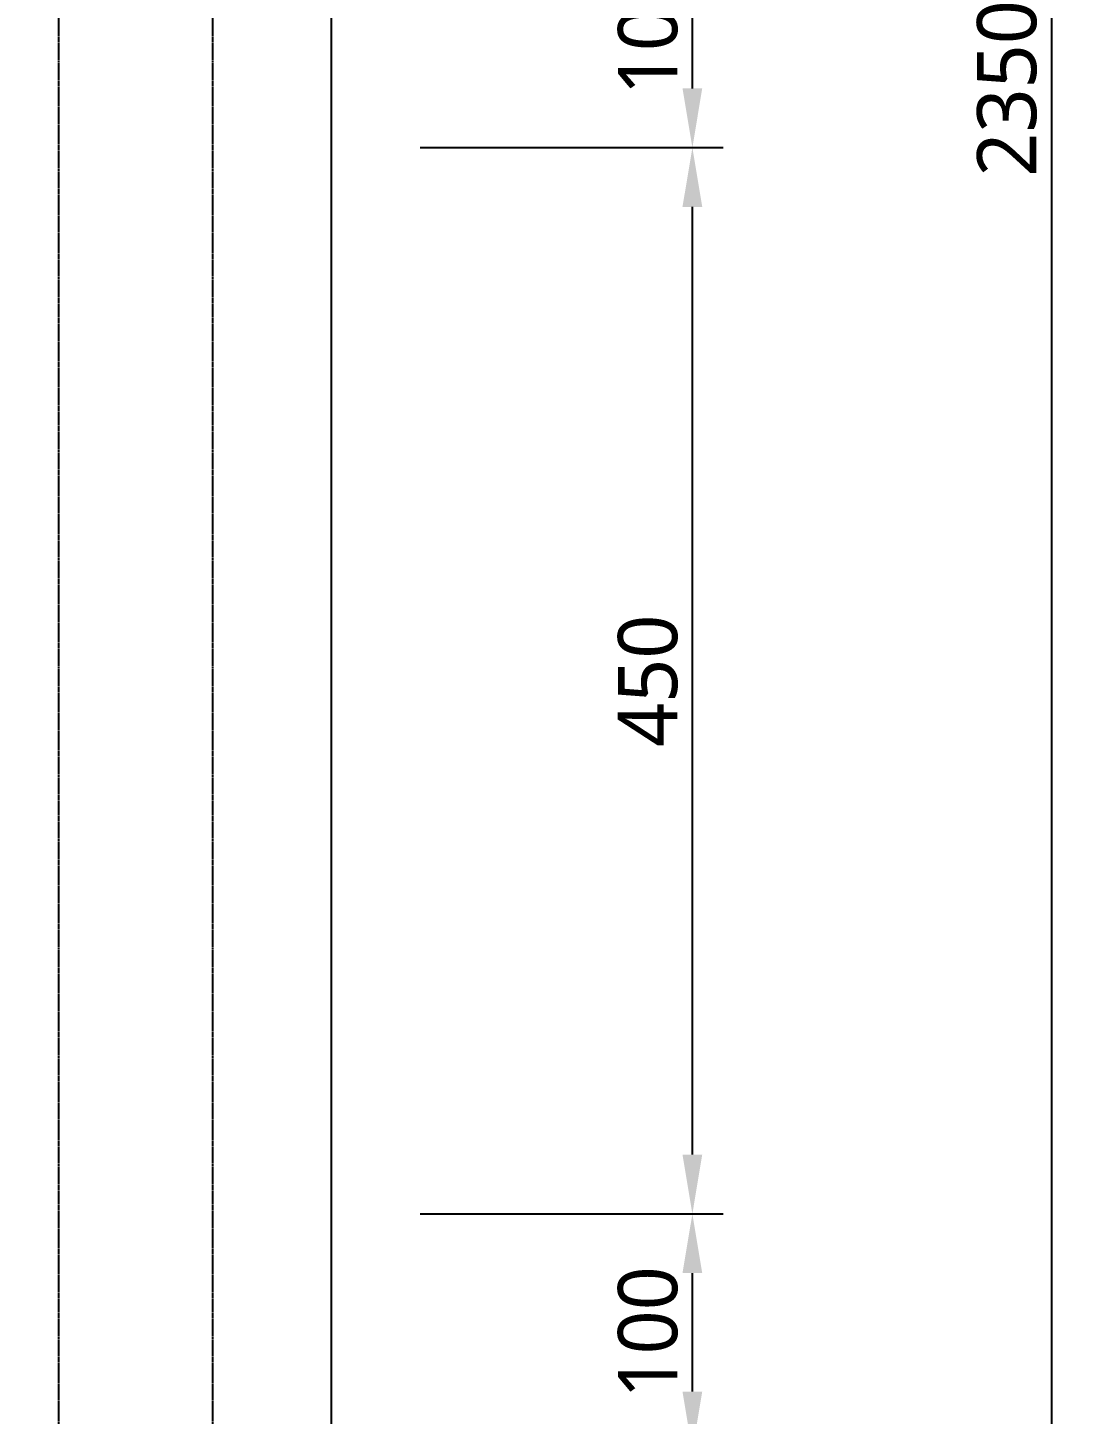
# Model space of a CAD drawing. Header units: millimetres. Extents: x -9013 to 516, y -36629 to 6082.
# Drawn here: x -3793 to -3348, y -2735 to -2149 of the extents above; entities that cross this region are included whole.
import ezdxf

# ---------------------------------------------------------------- set-up
doc = ezdxf.new("R2010")
doc.units = ezdxf.units.MM
doc.header["$LTSCALE"] = 0.05
doc.linetypes.add('CENTER2', pattern=[28.575, 19.05, -3.175, 3.175, -3.175])
doc.layers.get('0').update_dxf_attribs({"lineweight": 18})
doc.layers.get('Defpoints').update_dxf_attribs({"color": 140, "lineweight": 18})
doc.layers.add('1CO', color=4, linetype='Continuous')
doc.layers.add('HWAT___5CS', color=3, linetype='CENTER2')
doc.styles.add('trebuchet_MS', font='trebuc.ttf')
doc.dimstyles.new('MGP', dxfattribs={"dimtxt": 2.5, "dimasz": 2.5, "dimexe": 1.25, "dimexo": 0.625, "dimtad": 1, "dimdec": 0, "dimtxsty": 'trebuchet_MS', "dimcen": 2.5, "dimclrt": 7, "dimadec": 0, "dimazin": 0, "dimtfac": 1, "dimtdec": 0, "dimtmove": 0, "dimatfit": 3, "dimfxl": 1.148294, "dimfxlon": 1, "dimarcsym": 2})

# ---------------------------------------------------------------- blocks, each defined once
blk = doc.blocks.new('*D304')
at = {"color": 0, "lineweight": -2, "transparency": 16777216}
for p, q in [((-3626.99, -2650.08), (-3499.16, -2650.08)), ((-3512.16, -2725.08), (-3512.16, -2675.08)), ((-3626.99, -2750.08), (-3499.16, -2750.08))]:
    blk.add_line(p, q, dxfattribs=at)
at = {"color": 0, "transparency": 16777216}
for points in [[(-3516.33, -2675.08), (-3508, -2675.08), (-3512.16, -2650.08)], [(-3516.33, -2725.08), (-3508, -2725.08), (-3512.16, -2750.08)]]:
    blk.add_solid(points, dxfattribs=at)
at = {"layer": 'Defpoints', "color": 0, "transparency": 16777216}
for p in [(-3784.79, -2650.08), (-3512.16, -2650.08), (-3784.79, -2750.08)]:
    blk.add_point(p, dxfattribs=at)
at = {"color": 7, "transparency": 16777216, "insert": (-3530.88, -2700.08), "char_height": 25, "attachment_point": 5, "rotation": 90, "style": 'trebuchet_MS'}
blk.add_mtext('100', dxfattribs=at)
blk = doc.blocks.new('*D305')
at = {"color": 0, "lineweight": -2, "transparency": 16777216}
for p, q in [((-3626.99, -2200.08), (-3499.16, -2200.08)), ((-3512.16, -2625.08), (-3512.16, -2225.08)), ((-3626.99, -2650.08), (-3499.16, -2650.08))]:
    blk.add_line(p, q, dxfattribs=at)
at = {"color": 0, "transparency": 16777216}
for points in [[(-3516.33, -2225.08), (-3508, -2225.08), (-3512.16, -2200.08)], [(-3516.33, -2625.08), (-3508, -2625.08), (-3512.16, -2650.08)]]:
    blk.add_solid(points, dxfattribs=at)
at = {"layer": 'Defpoints', "color": 0, "transparency": 16777216}
for p in [(-3784.79, -2200.08), (-3512.16, -2200.08), (-3784.79, -2650.08)]:
    blk.add_point(p, dxfattribs=at)
at = {"color": 7, "transparency": 16777216, "insert": (-3530.88, -2425.08), "char_height": 25, "attachment_point": 5, "rotation": 90, "style": 'trebuchet_MS'}
blk.add_mtext('450', dxfattribs=at)
blk = doc.blocks.new('*D306')
at = {"color": 0, "lineweight": -2, "transparency": 16777216}
for p, q in [((-3626.99, -2100.08), (-3499.16, -2100.08)), ((-3512.16, -2175.08), (-3512.16, -2125.08)), ((-3626.99, -2200.08), (-3499.16, -2200.08))]:
    blk.add_line(p, q, dxfattribs=at)
at = {"color": 0, "transparency": 16777216}
for points in [[(-3516.33, -2125.08), (-3508, -2125.08), (-3512.16, -2100.08)], [(-3516.33, -2175.08), (-3508, -2175.08), (-3512.16, -2200.08)]]:
    blk.add_solid(points, dxfattribs=at)
at = {"layer": 'Defpoints', "color": 0, "transparency": 16777216}
for p in [(-3879.46, -2100.08), (-3512.16, -2100.08), (-3784.79, -2200.08)]:
    blk.add_point(p, dxfattribs=at)
at = {"color": 7, "transparency": 16777216, "insert": (-3530.88, -2150.08), "char_height": 25, "attachment_point": 5, "rotation": 90, "style": 'trebuchet_MS'}
blk.add_mtext('100', dxfattribs=at)
blk = doc.blocks.new('*D308')
at = {"color": 0, "lineweight": -2, "transparency": 16777216}
for p, q in [((-3475.48, -1000.08), (-3347.65, -1000.08)), ((-3360.65, -1025.08), (-3360.65, -3325.08)), ((-3475.48, -3350.08), (-3347.65, -3350.08))]:
    blk.add_line(p, q, dxfattribs=at)
at = {"color": 0, "transparency": 16777216}
for points in [[(-3364.82, -1025.08), (-3356.48, -1025.08), (-3360.65, -1000.08)], [(-3364.82, -3325.08), (-3356.48, -3325.08), (-3360.65, -3350.08)]]:
    blk.add_solid(points, dxfattribs=at)
at = {"layer": 'Defpoints', "color": 0, "transparency": 16777216}
for p in [(-3981.63, -1000.08), (-3728.33, -3350.08), (-3360.65, -3350.08)]:
    blk.add_point(p, dxfattribs=at)
at = {"color": 7, "transparency": 16777216, "insert": (-3379.37, -2175.08), "char_height": 25, "attachment_point": 5, "rotation": 90, "style": 'trebuchet_MS'}
blk.add_mtext('2350', dxfattribs=at)

msp = doc.modelspace()

# ---------------------------------------------------------------- linework, layer by layer
at = {"layer": '1CO'}
msp.add_line((-3664.46, -3350.08), (-3664.46, -1000.08), dxfattribs=at)
at = {"layer": 'HWAT___5CS', "color": 2}
for p, q in [((-3779.46, -3350.08), (-3779.46, -1000.08)), ((-3714.46, -3350.08), (-3714.46, -1000.08))]:
    msp.add_line(p, q, dxfattribs=at)

# ---------------------------------------------------------------- dimensions: what is measured, and where the dimension line sits
for base, p1, p2, picture, middle in [((-3360.65, -3350.08), (-3981.63, -1000.08), (-3728.33, -3350.08), '*D308', (-3379.37, -2175.08)), ((-3512.16, -2100.08), (-3784.79, -2200.08), (-3879.46, -2100.08), '*D306', (-3530.88, -2150.08)), ((-3512.16, -2200.08), (-3784.79, -2650.08), (-3784.79, -2200.08), '*D305', (-3530.88, -2425.08)), ((-3512.16, -2650.08), (-3784.79, -2750.08), (-3784.79, -2650.08), '*D304', (-3530.88, -2700.08))]:
    dim = msp.add_linear_dim(base=base, p1=p1, p2=p2, angle=90, dimstyle='MGP', override={"dimscale": 100, "dimtxt": 0.25, "dimasz": 0.25, "dimexe": 0.13, "dimexo": 0.06, "dimgap": 0.06, "dimarcsym": 1})
    dim.commit()
    dim.dimension.update_dxf_attribs({"geometry": picture, "text_midpoint": middle})

doc.saveas('drawing.dxf')
